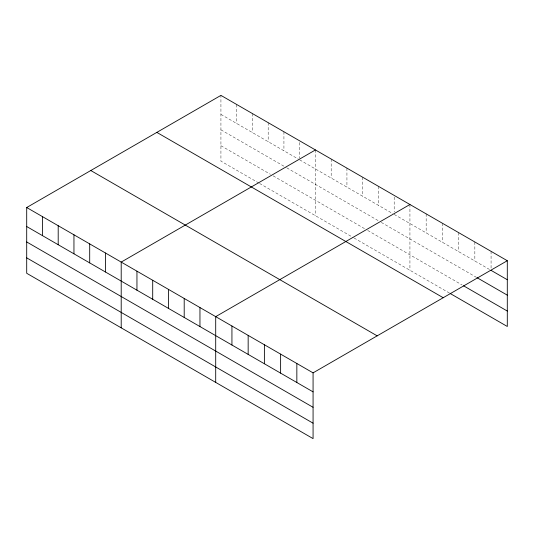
<?xml version="1.0" encoding="UTF-8"?>
<svg xmlns="http://www.w3.org/2000/svg" width="534" height="534" viewBox="0 0 534 534"><rect width="100%" height="100%" fill="white"/><g stroke="black" fill="none" stroke-linecap="round" stroke-linejoin="round"><path stroke-width="0.4" stroke-dasharray="2.67 2" d="M258.87 183.049L220.929 161.141L220.929 95.386M220.929 114.396L298.246 159.039M299.681 159.866L392.75 213.6M394.185 214.421L489.658 269.55M220.929 129.822L286.077 167.436M286.791 167.85L378.432 220.756M381.296 222.411L476.255 277.233M220.929 145.715L270.324 174.238M273.188 175.886L364.829 228.799M367.692 230.448L462.144 284.982M259.591 183.462L353.374 237.61M354.089 238.024L449.448 293.073M491.073 251.354L491.073 268.709M474.846 241.982L474.846 260.993M458.619 232.617L458.619 251.627M442.392 223.245L442.392 242.256M426.159 213.874L426.159 232.884M409.932 204.509L409.932 270.264M394.185 197.066L394.185 211.945M378.432 186.319L378.432 205.33M362.679 177.228L362.679 196.238M346.933 168.137L346.933 187.14M331.18 159.039L331.18 178.049M315.434 149.947L315.434 215.703M299.681 142.505L299.681 158.211M283.928 131.758L283.928 150.768M268.181 122.666L268.181 141.677M252.428 113.575L252.428 132.586M236.675 104.477L236.675 123.487"/><path stroke-width="0.8" d="M26.7 207.526L313.071 372.859L313.071 438.614L26.7 273.281L26.7 207.526L220.929 95.386L507.3 260.719L507.3 326.474L450.149 293.48M315.434 149.947L121.205 262.081L121.205 327.836M409.932 204.509L215.703 316.642L215.703 382.397M313.071 372.859L507.3 260.719M491.073 270.364L507.3 279.729M476.962 277.64L507.3 295.155M463.559 285.797L507.3 311.048M156.836 132.392L443.207 297.725M90.793 170.52L377.164 335.853M26.7 226.529L313.071 391.869M26.7 241.955L313.071 407.295M26.7 257.855L313.071 423.188M296.844 363.487L296.844 382.498M280.617 354.122L280.617 373.132M264.39 344.75L264.39 363.761M248.163 335.379L248.163 354.389M231.936 326.014L231.936 345.024M199.956 307.551L199.956 326.561M184.203 298.459L184.203 317.47M168.457 289.361L168.457 308.372M152.704 280.27L152.704 299.28M136.951 271.179L136.951 290.189M105.452 252.989L105.452 272M89.699 243.898L89.699 262.908M73.952 234.8L73.952 253.81M58.199 225.708L58.199 244.719M42.453 216.617L42.453 235.627"/></g></svg>
